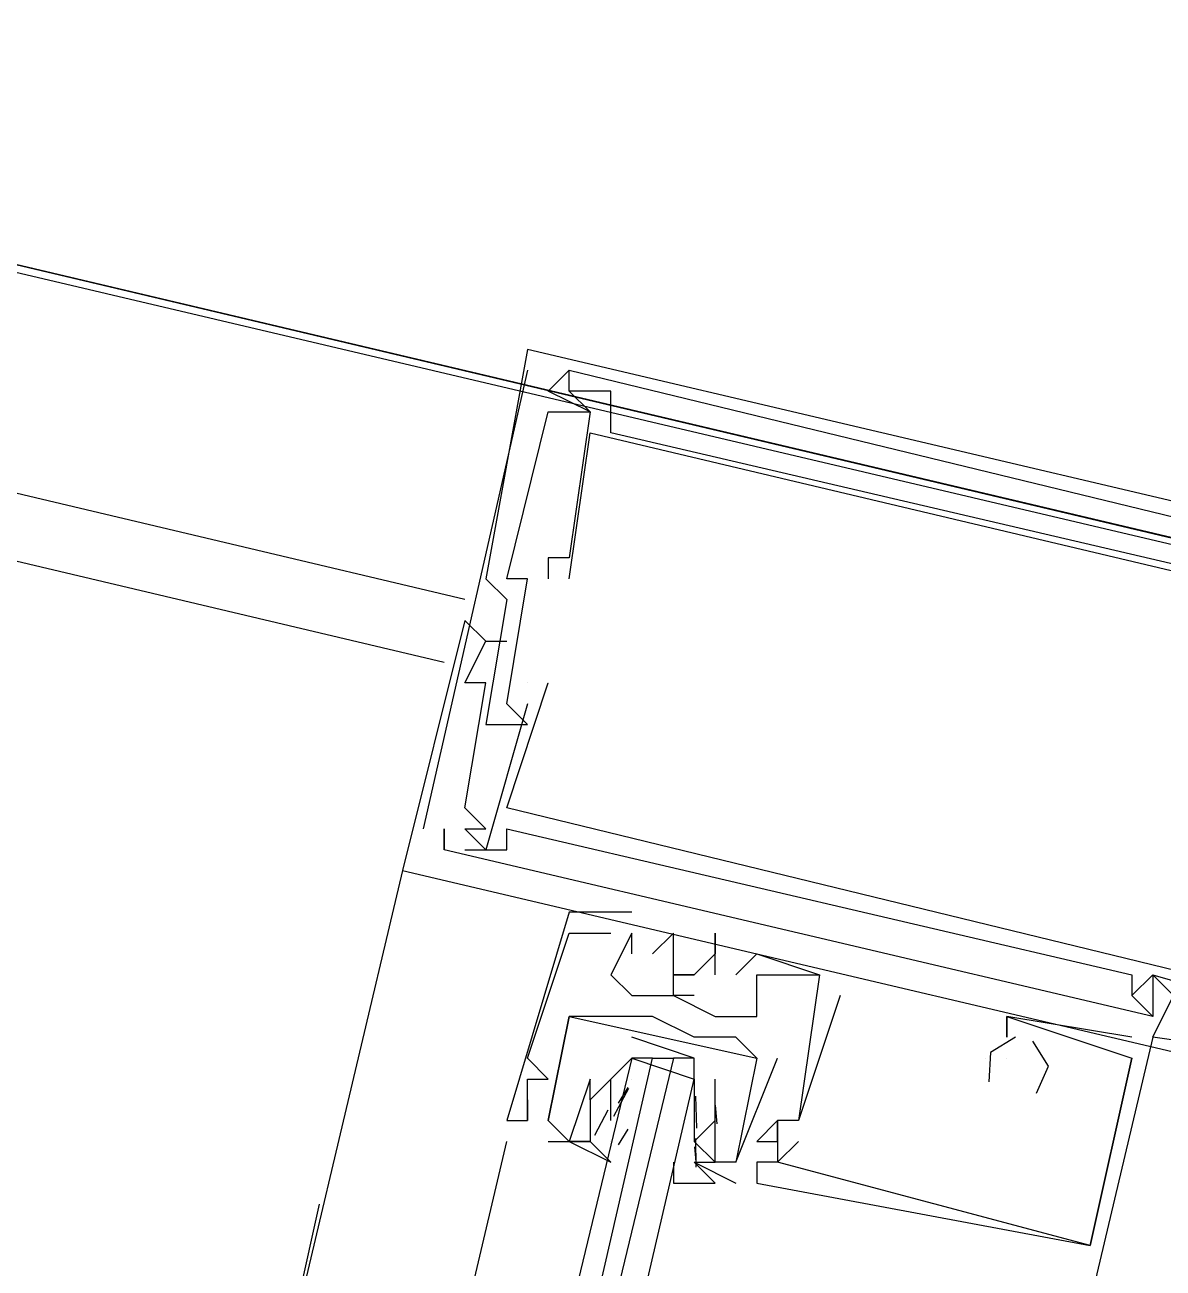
# Model space of a CAD drawing. Header units: feet. Extents: x -84 to 198, y -22 to 181.
# Drawn here: x 107.998 to 108.727, y 39.963 to 40.759 of the extents above; entities that cross this region are included whole.
import ezdxf

# ---------------------------------------------------------------- set-up
doc = ezdxf.new("R2010")
doc.units = ezdxf.units.FT
for name, color, linetype in [('A-AREA-UNIDAD', 30, 'CONTINUOUS'), ('A-LINEA', 7, 'CONTINUOUS'), ('A-MURO-CONCRETO', 8, 'CONTINUOUS')]:
    doc.layers.add(name, color=color, linetype=linetype)

msp = doc.modelspace()

# ---------------------------------------------------------------- linework, layer by layer
at = {"layer": 'A-AREA-UNIDAD'}
msp.add_lwpolyline([(119.008, 38.0089), (105.632, 41.1556), (105.36, 41.3689), (105.52, 41.9556), (104.56, 41.9556), (97.952, 43.5556), (97.952, 44.0356), (97.792, 43.2356), (97.568, 43.0756), (90.112, 44.8889), (90.08, 44.7289), (89.12, 44.7289), (83.328, 46.1333), (82.688, 46.1333), (82.592, 46.2933), (80.992, 46.6844)], dxfattribs=at)
at = {"layer": 'A-LINEA'}
for p, q in [((108.28, 40.3911), (80.8133, 46.8978)), ((80.8533, 46.8311), (108.2667, 40.3511)), ((108.32, 40.5511), (108.32, 40.5511)), ((108.32, 40.5511), (108.32, 40.5511)), ((108.32, 40.5511), (108.32, 40.5511)), ((108.32, 40.5378), (108.2533, 40.2444)), ((108.3467, 40.5378), (108.3467, 40.5378)), ((108.3467, 40.5378), (108.3467, 40.5378)), ((108.3467, 40.5378), (108.3467, 40.5378)), ((108.3467, 40.5378), (108.3467, 40.5378)), ((108.3467, 40.5378), (108.3467, 40.5378)), ((108.3467, 40.5378), (108.3467, 40.5378)), ((108.3333, 40.5244), (108.3333, 40.5244)), ((108.3333, 40.5244), (108.3333, 40.5244)), ((108.3333, 40.5244), (108.3333, 40.5244)), ((108.3333, 40.5244), (108.3333, 40.5244)), ((108.3333, 40.5244), (108.3333, 40.5244)), ((108.3333, 40.5244), (108.3333, 40.5244)), ((108.3467, 40.5244), (108.3467, 40.5244)), ((108.3467, 40.5244), (108.3467, 40.5244)), ((108.3467, 40.5244), (108.3467, 40.5244)), ((108.3467, 40.5244), (108.3467, 40.5244)), ((108.3467, 40.5244), (108.3467, 40.5244)), ((108.3467, 40.5244), (108.3467, 40.5244)), ((108.3733, 40.5244), (108.3733, 40.5244)), ((108.3733, 40.5244), (108.3733, 40.5244)), ((108.3733, 40.5244), (108.3733, 40.5244)), ((108.3333, 40.5111), (108.3333, 40.5111)), ((108.3333, 40.5111), (108.3333, 40.5111)), ((108.3333, 40.5111), (108.3333, 40.5111)), ((108.3467, 40.5111), (108.3467, 40.5111)), ((108.3467, 40.5111), (108.3467, 40.5111)), ((108.3467, 40.5111), (108.3467, 40.5111)), ((108.3467, 40.5111), (108.3467, 40.5111)), ((108.3467, 40.5111), (108.3467, 40.5111)), ((108.3467, 40.5111), (108.3467, 40.5111)), ((108.36, 40.5111), (108.36, 40.5111)), ((108.36, 40.5111), (108.36, 40.5111)), ((108.36, 40.5111), (108.36, 40.5111)), ((108.36, 40.5111), (108.36, 40.5111)), ((108.36, 40.5111), (108.36, 40.5111)), ((108.36, 40.5111), (108.36, 40.5111)), ((108.36, 40.4978), (108.36, 40.4978)), ((108.36, 40.4978), (108.36, 40.4978)), ((108.36, 40.4978), (108.36, 40.4978)), ((108.3733, 40.4978), (108.3733, 40.4978)), ((108.3733, 40.4978), (108.3733, 40.4978)), ((108.3733, 40.4978), (108.3733, 40.4978)), ((108.3333, 40.4178), (108.3333, 40.4178)), ((108.3333, 40.4178), (108.3333, 40.4178)), ((108.3333, 40.4178), (108.3333, 40.4178)), ((108.3467, 40.4178), (108.3467, 40.4178)), ((108.3467, 40.4178), (108.3467, 40.4178)), ((108.3467, 40.4178), (108.3467, 40.4178)), ((108.2933, 40.4044), (108.2933, 40.4044)), ((108.2933, 40.4044), (108.2933, 40.4044)), ((108.2933, 40.4044), (108.2933, 40.4044)), ((108.3067, 40.4044), (108.3067, 40.4044)), ((108.3067, 40.4044), (108.3067, 40.4044)), ((108.3067, 40.4044), (108.3067, 40.4044)), ((108.32, 40.4044), (108.32, 40.4044)), ((108.32, 40.4044), (108.32, 40.4044)), ((108.32, 40.4044), (108.32, 40.4044)), ((108.3333, 40.4044), (108.3333, 40.4044)), ((108.3333, 40.4044), (108.3333, 40.4044)), ((108.3333, 40.4044), (108.3333, 40.4044)), ((108.3467, 40.4044), (108.3467, 40.4044)), ((108.3467, 40.4044), (108.3467, 40.4044)), ((108.3467, 40.4044), (108.3467, 40.4044)), ((108.3067, 40.3911), (108.3067, 40.3911)), ((108.3067, 40.3911), (108.3067, 40.3911)), ((108.3067, 40.3911), (108.3067, 40.3911)), ((108.28, 40.3778), (108.28, 40.3778)), ((108.28, 40.3778), (108.28, 40.3778)), ((108.28, 40.3778), (108.28, 40.3778)), ((108.2933, 40.3644), (108.2933, 40.3644)), ((108.2933, 40.3644), (108.2933, 40.3644)), ((108.2933, 40.3644), (108.2933, 40.3644)), ((108.2933, 40.3644), (108.2933, 40.3644)), ((108.2933, 40.3644), (108.2933, 40.3644)), ((108.2933, 40.3644), (108.2933, 40.3644)), ((108.3067, 40.3644), (108.3067, 40.3644)), ((108.3067, 40.3644), (108.3067, 40.3644)), ((108.3067, 40.3644), (108.3067, 40.3644)), ((108.28, 40.3378), (108.28, 40.3378)), ((108.28, 40.3378), (108.28, 40.3378)), ((108.28, 40.3378), (108.28, 40.3378)), ((108.2933, 40.3378), (108.2933, 40.3378)), ((108.2933, 40.3378), (108.2933, 40.3378)), ((108.2933, 40.3378), (108.2933, 40.3378)), ((108.32, 40.3378), (108.32, 40.3378)), ((108.32, 40.3378), (108.32, 40.3378)), ((108.32, 40.3378), (108.32, 40.3378)), ((108.32, 40.3378), (108.32, 40.3378)), ((108.32, 40.3378), (108.32, 40.3378)), ((108.32, 40.3378), (108.32, 40.3378)), ((108.3333, 40.3378), (108.3333, 40.3378)), ((108.3333, 40.3378), (108.3333, 40.3378)), ((108.3333, 40.3378), (108.3333, 40.3378)), ((108.3067, 40.3244), (108.3067, 40.3244)), ((108.3067, 40.3244), (108.3067, 40.3244)), ((108.3067, 40.3244), (108.3067, 40.3244)), ((108.32, 40.3244), (108.32, 40.3244)), ((108.32, 40.3244), (108.32, 40.3244)), ((108.32, 40.3244), (108.32, 40.3244)), ((108.2933, 40.3111), (108.2933, 40.3111)), ((108.2933, 40.3111), (108.2933, 40.3111)), ((108.2933, 40.3111), (108.2933, 40.3111)), ((108.3067, 40.3111), (108.3067, 40.3111)), ((108.3067, 40.3111), (108.3067, 40.3111)), ((108.3067, 40.3111), (108.3067, 40.3111)), ((108.3067, 40.3111), (108.3067, 40.3111)), ((108.3067, 40.3111), (108.3067, 40.3111)), ((108.3067, 40.3111), (108.3067, 40.3111)), ((108.32, 40.3111), (108.32, 40.3111)), ((108.32, 40.3111), (108.32, 40.3111)), ((108.32, 40.3111), (108.32, 40.3111)), ((108.28, 40.2578), (108.28, 40.2578)), ((108.28, 40.2578), (108.28, 40.2578)), ((108.28, 40.2578), (108.28, 40.2578)), ((108.3067, 40.2578), (108.3067, 40.2578)), ((108.3067, 40.2578), (108.3067, 40.2578)), ((108.3067, 40.2578), (108.3067, 40.2578)), ((108.2667, 40.2444), (108.2667, 40.2311)), ((108.2667, 40.2444), (108.2667, 40.2444)), ((108.2667, 40.2311), (108.2667, 40.2444)), ((108.2667, 40.2444), (108.2667, 40.2444)), ((108.2667, 40.2444), (108.2667, 40.2311)), ((108.2667, 40.2444), (108.2667, 40.2444)), ((108.2667, 40.2311), (108.2667, 40.2444)), ((108.2667, 40.2444), (108.2667, 40.2444)), ((108.2667, 40.2444), (108.2667, 40.2311)), ((108.2667, 40.2444), (108.2667, 40.2444)), ((108.2667, 40.2311), (108.2667, 40.2444)), ((108.2667, 40.2444), (108.2667, 40.2444)), ((108.28, 40.2444), (108.28, 40.2444)), ((108.28, 40.2444), (108.28, 40.2444)), ((108.28, 40.2444), (108.28, 40.2444)), ((108.28, 40.2444), (108.28, 40.2444)), ((108.28, 40.2444), (108.28, 40.2444)), ((108.28, 40.2444), (108.28, 40.2444)), ((108.2933, 40.2444), (108.2933, 40.2444)), ((108.2933, 40.2444), (108.2933, 40.2444)), ((108.2933, 40.2444), (108.2933, 40.2444)), ((108.3067, 40.2444), (108.3067, 40.2444)), ((108.3067, 40.2444), (108.3067, 40.2444)), ((108.3067, 40.2444), (108.3067, 40.2444)), ((108.2667, 40.2311), (108.2667, 40.2311)), ((108.2667, 40.2311), (108.2667, 40.2311)), ((108.2667, 40.2311), (108.2667, 40.2311)), ((108.28, 40.2311), (108.28, 40.2311)), ((108.28, 40.2311), (108.28, 40.2311)), ((108.28, 40.2311), (108.28, 40.2311)), ((108.2933, 40.2311), (108.2933, 40.2311)), ((108.2933, 40.2311), (108.2933, 40.2311)), ((108.2933, 40.2311), (108.2933, 40.2311)), ((108.3067, 40.2311), (108.3067, 40.2311)), ((108.3067, 40.2311), (108.3067, 40.2311)), ((108.3067, 40.2311), (108.3067, 40.2311)), ((108.24, 40.2178), (106.7067, 33.7378)), ((108.24, 40.2178), (108.24, 40.2178)), ((108.24, 40.2178), (108.24, 40.2178)), ((108.24, 40.2178), (108.24, 40.2178)), ((108.3467, 40.1911), (108.3467, 40.1911)), ((108.3467, 40.1911), (108.3467, 40.1911)), ((108.3467, 40.1911), (108.3467, 40.1911)), ((108.3867, 40.1911), (108.3867, 40.1911)), ((108.3867, 40.1911), (108.3867, 40.1911)), ((108.3867, 40.1911), (108.3867, 40.1911)), ((108.3467, 40.1778), (108.3467, 40.1778)), ((108.3467, 40.1778), (108.3467, 40.1778)), ((108.3467, 40.1778), (108.3467, 40.1778)), ((108.3733, 40.1778), (108.3733, 40.1778)), ((108.3733, 40.1778), (108.3733, 40.1778)), ((108.3733, 40.1778), (108.3733, 40.1778)), ((108.3867, 40.1778), (108.3867, 40.1778)), ((108.3867, 40.1778), (108.3867, 40.1778)), ((108.3867, 40.1778), (108.3867, 40.1778)), ((108.3867, 40.1778), (108.3867, 40.1778)), ((108.3867, 40.1778), (108.3867, 40.1778)), ((108.3867, 40.1778), (108.3867, 40.1778)), ((108.4133, 40.1778), (108.4133, 40.1778)), ((108.4133, 40.1778), (108.4133, 40.1778)), ((108.4133, 40.1778), (108.4133, 40.1778)), ((108.44, 40.1778), (108.44, 40.1778)), ((108.44, 40.1778), (108.44, 40.1778)), ((108.44, 40.1778), (108.44, 40.1778)), ((108.3867, 40.1644), (108.3867, 40.1644)), ((108.3867, 40.1644), (108.3867, 40.1644)), ((108.3867, 40.1644), (108.3867, 40.1644)), ((108.4, 40.1644), (108.4, 40.1644)), ((108.4, 40.1644), (108.4, 40.1644)), ((108.4, 40.1644), (108.4, 40.1644)), ((108.44, 40.1644), (108.44, 40.1644)), ((108.44, 40.1644), (108.44, 40.1644)), ((108.44, 40.1644), (108.44, 40.1644)), ((108.4667, 40.1644), (108.4667, 40.1644)), ((108.4667, 40.1644), (108.4667, 40.1644)), ((108.4667, 40.1644), (108.4667, 40.1644)), ((108.3733, 40.1511), (108.3733, 40.1511)), ((108.3733, 40.1511), (108.3733, 40.1511)), ((108.3733, 40.1511), (108.3733, 40.1511)), ((108.4133, 40.1511), (108.4133, 40.1511)), ((108.4133, 40.1511), (108.4133, 40.1511)), ((108.4133, 40.1511), (108.4133, 40.1511)), ((108.4267, 40.1511), (108.4267, 40.1511)), ((108.4267, 40.1511), (108.4267, 40.1511)), ((108.4267, 40.1511), (108.4267, 40.1511)), ((108.44, 40.1511), (108.44, 40.1511)), ((108.44, 40.1511), (108.44, 40.1511)), ((108.44, 40.1511), (108.44, 40.1511)), ((108.4533, 40.1511), (108.4533, 40.1511)), ((108.4533, 40.1511), (108.4533, 40.1511)), ((108.4533, 40.1511), (108.4533, 40.1511)), ((108.4667, 40.1511), (108.4667, 40.1511)), ((108.4667, 40.1511), (108.4667, 40.1511)), ((108.4667, 40.1511), (108.4667, 40.1511)), ((108.5067, 40.1511), (108.5067, 40.1511)), ((108.5067, 40.1511), (108.5067, 40.1511)), ((108.5067, 40.1511), (108.5067, 40.1511)), ((108.5067, 40.1511), (108.5067, 40.1511)), ((108.5067, 40.1511), (108.5067, 40.1511)), ((108.5067, 40.1511), (108.5067, 40.1511)), ((108.7067, 40.1511), (108.7067, 40.1511)), ((108.7067, 40.1511), (108.7067, 40.1511)), ((108.7067, 40.1511), (108.7067, 40.1511)), ((108.72, 40.1511), (108.72, 40.1511)), ((108.72, 40.1511), (108.72, 40.1511)), ((108.72, 40.1511), (108.72, 40.1511)), ((108.72, 40.1511), (108.72, 40.1511)), ((108.72, 40.1511), (108.72, 40.1511)), ((108.72, 40.1511), (108.72, 40.1511)), ((108.3867, 40.1378), (108.3867, 40.1378)), ((108.3867, 40.1378), (108.3867, 40.1378)), ((108.3867, 40.1378), (108.3867, 40.1378)), ((108.4133, 40.1378), (108.4133, 40.1378)), ((108.4133, 40.1378), (108.4133, 40.1378)), ((108.4133, 40.1378), (108.4133, 40.1378)), ((108.52, 40.1378), (108.52, 40.1378)), ((108.52, 40.1378), (108.52, 40.1378)), ((108.52, 40.1378), (108.52, 40.1378)), ((108.7067, 40.1378), (108.7067, 40.1378)), ((108.7067, 40.1378), (108.7067, 40.1378)), ((108.7067, 40.1378), (108.7067, 40.1378)), ((108.7067, 40.1378), (108.7067, 40.1378)), ((108.7067, 40.1378), (108.7067, 40.1378)), ((108.7067, 40.1378), (108.7067, 40.1378)), ((108.72, 40.1378), (108.72, 40.1378)), ((108.72, 40.1378), (108.72, 40.1378)), ((108.72, 40.1378), (108.72, 40.1378)), ((108.72, 40.1378), (108.72, 40.1378)), ((108.72, 40.1378), (108.72, 40.1378)), ((108.72, 40.1378), (108.72, 40.1378)), ((108.72, 40.1378), (108.72, 40.1378)), ((108.72, 40.1378), (108.72, 40.1378)), ((108.72, 40.1378), (108.72, 40.1378)), ((108.3467, 40.1244), (108.3467, 40.1244)), ((108.3467, 40.1244), (108.3467, 40.1244)), ((108.3733, 40.1244), (108.3733, 40.1244)), ((108.3733, 40.1244), (108.3733, 40.1244)), ((108.3867, 40.1244), (108.3867, 40.1244)), ((108.3867, 40.1244), (108.3867, 40.1244)), ((108.4, 40.1244), (108.4, 40.1244)), ((108.4, 40.1244), (108.4, 40.1244)), ((108.44, 40.1244), (108.44, 40.1244)), ((108.44, 40.1244), (108.44, 40.1244)), ((108.44, 40.1244), (108.44, 40.1244)), ((108.4667, 40.1244), (108.4667, 40.1244)), ((108.4667, 40.1244), (108.4667, 40.1244)), ((108.4667, 40.1244), (108.4667, 40.1244)), ((108.6267, 40.1244), (108.6267, 40.1244)), ((108.6267, 40.1244), (108.6267, 40.1244)), ((108.6267, 40.1244), (108.6267, 40.1244)), ((108.6267, 40.1244), (108.6267, 40.1244)), ((108.6267, 40.1244), (108.6267, 40.1244)), ((108.6267, 40.1244), (108.6267, 40.1244)), ((108.72, 40.1244), (108.72, 40.1244)), ((108.72, 40.1244), (108.72, 40.1244)), ((108.72, 40.1244), (108.72, 40.1244)), ((108.72, 40.1244), (108.72, 40.1244)), ((108.72, 40.1244), (108.72, 40.1244)), ((108.72, 40.1244), (108.72, 40.1244)), ((108.4267, 40.0978), (108.3867, 40.1111)), ((108.4267, 40.1111), (108.4267, 40.1111)), ((108.4267, 40.1111), (108.4267, 40.1111)), ((108.4533, 40.1111), (108.4533, 40.1111)), ((108.4533, 40.1111), (108.4533, 40.1111)), ((108.6267, 40.1111), (108.6267, 40.1111)), ((108.6267, 40.1111), (108.6267, 40.1111)), ((108.6267, 40.1111), (108.6267, 40.1111)), ((108.6267, 40.1111), (108.6267, 40.1111)), ((108.6267, 40.1111), (108.6267, 40.1111)), ((108.6267, 40.1111), (108.6267, 40.1111)), ((108.7067, 40.1111), (108.7067, 40.1111)), ((108.7067, 40.1111), (108.7067, 40.1111)), ((108.7067, 40.1111), (108.7067, 40.1111)), ((108.72, 40.1111), (108.72, 40.1111)), ((108.72, 40.1111), (108.72, 40.1111)), ((108.72, 40.1111), (108.72, 40.1111)), ((108.32, 40.0978), (108.32, 40.0978)), ((108.32, 40.0978), (108.32, 40.0978)), ((108.32, 40.0978), (108.32, 40.0978)), ((108.4, 40.0978), (108.4133, 40.0978)), ((108.4533, 40.0311), (108.48, 40.0978)), ((108.4533, 40.0311), (108.48, 40.0978)), ((108.4667, 40.0978), (108.4667, 40.0978)), ((108.4667, 40.0978), (108.4667, 40.0978)), ((108.4667, 40.0978), (108.4667, 40.0978)), ((108.4667, 40.0978), (108.4667, 40.0978)), ((108.48, 40.0978), (108.48, 40.0978)), ((108.48, 40.0978), (108.48, 40.0978)), ((108.6133, 40.0978), (108.6133, 40.0978)), ((108.6133, 40.0978), (108.6133, 40.0978)), ((108.6133, 40.0978), (108.6133, 40.0978)), ((108.6133, 40.0978), (108.6133, 40.0978)), ((108.6133, 40.0978), (108.6133, 40.0978)), ((108.6133, 40.0978), (108.6133, 40.0978)), ((108.6267, 40.0978), (108.6267, 40.0978)), ((108.6267, 40.0978), (108.6267, 40.0978)), ((108.6267, 40.0978), (108.6267, 40.0978)), ((108.68, 39.9778), (108.7067, 40.0978)), ((108.68, 39.9778), (108.7067, 40.0978)), ((108.68, 39.9778), (108.7067, 40.0978)), ((108.7067, 40.0978), (108.7067, 40.0978)), ((108.7067, 40.0978), (108.7067, 40.0978)), ((108.7067, 40.0978), (108.7067, 40.0978)), ((108.7067, 40.0978), (108.7067, 40.0978)), ((108.7067, 40.0978), (108.7067, 40.0978)), ((108.7067, 40.0978), (108.7067, 40.0978)), ((108.32, 40.0844), (108.32, 40.0844)), ((108.32, 40.0844), (108.32, 40.0844)), ((108.32, 40.0844), (108.32, 40.0844)), ((108.3333, 40.0844), (108.3333, 40.0844)), ((108.3333, 40.0844), (108.3333, 40.0844)), ((108.3333, 40.0844), (108.3333, 40.0844)), ((108.36, 40.0844), (108.36, 40.0844)), ((108.36, 40.0844), (108.36, 40.0844)), ((108.3753, 40.0606), (108.3849, 40.0785)), ((108.3782, 40.0689), (108.3844, 40.079)), ((108.3867, 40.0844), (108.3867, 40.0844)), ((108.4267, 40.0844), (108.4267, 40.0844)), ((108.32, 40.0711), (108.32, 40.0711)), ((108.32, 40.0711), (108.32, 40.0711)), ((108.32, 40.0711), (108.32, 40.0711)), ((108.36, 40.0711), (108.36, 40.0711)), ((108.36, 40.0711), (108.36, 40.0711)), ((108.3733, 40.0711), (108.3733, 40.0711)), ((108.3733, 40.0578), (108.3733, 40.0711)), ((108.4267, 40.0711), (108.4267, 40.0711)), ((108.4275, 40.0734), (108.4281, 40.053)), ((108.44, 40.0711), (108.44, 40.0711)), ((108.44, 40.0711), (108.44, 40.0711)), ((108.44, 40.0711), (108.44, 40.0711)), ((108.44, 40.0711), (108.44, 40.0711)), ((108.363, 40.0485), (108.3715, 40.0647)), ((108.4401, 40.0676), (108.4412, 40.0557)), ((108.3067, 40.0578), (108.3067, 40.0578)), ((108.3067, 40.0578), (108.3067, 40.0578)), ((108.3067, 40.0578), (108.3067, 40.0578)), ((108.32, 40.0578), (108.32, 40.0578)), ((108.32, 40.0578), (108.32, 40.0578)), ((108.32, 40.0578), (108.32, 40.0578)), ((108.32, 40.0578), (108.32, 40.0578)), ((108.32, 40.0578), (108.32, 40.0578)), ((108.32, 40.0578), (108.32, 40.0578)), ((108.3333, 40.0578), (108.3333, 40.0578)), ((108.3333, 40.0578), (108.3333, 40.0578)), ((108.3333, 40.0578), (108.3333, 40.0578)), ((108.3333, 40.0578), (108.3333, 40.0578)), ((108.3733, 40.0578), (108.3733, 40.0578)), ((108.3733, 40.0578), (108.3733, 40.0578)), ((108.4267, 40.0578), (108.4267, 40.0444)), ((108.4267, 40.0578), (108.4267, 40.0578)), ((108.44, 40.0578), (108.44, 40.0578)), ((108.44, 40.0578), (108.44, 40.0578)), ((108.44, 40.0578), (108.44, 40.0578)), ((108.44, 40.0578), (108.44, 40.0578)), ((108.48, 40.0578), (108.48, 40.0578)), ((108.48, 40.0578), (108.48, 40.0578)), ((108.48, 40.0578), (108.48, 40.0578)), ((108.48, 40.0578), (108.48, 40.0578)), ((108.48, 40.0578), (108.48, 40.0578)), ((108.48, 40.0578), (108.48, 40.0578)), ((108.4933, 40.0578), (108.4933, 40.0578)), ((108.4933, 40.0578), (108.4933, 40.0578)), ((108.4933, 40.0578), (108.4933, 40.0578)), ((108.4933, 40.0578), (108.4933, 40.0578)), ((108.4933, 40.0578), (108.4933, 40.0578)), ((108.4933, 40.0578), (108.4933, 40.0578)), ((108.3782, 40.0422), (108.3844, 40.0524)), ((108.4274, 40.0463), (108.4277, 40.028)), ((108.0533, 38.9644), (108.3067, 40.0444)), ((108.3333, 40.0444), (108.36, 40.0444)), ((108.3333, 40.0444), (108.3333, 40.0444)), ((108.3333, 40.0444), (108.36, 40.0444)), ((108.3333, 40.0444), (108.3333, 40.0444)), ((108.3467, 40.0444), (108.3467, 40.0444)), ((108.3467, 40.0444), (108.3467, 40.0444)), ((108.36, 40.0444), (108.36, 40.0444)), ((108.36, 40.0444), (108.36, 40.0444)), ((108.3733, 40.0444), (108.3733, 40.0444)), ((108.4267, 40.0444), (108.4267, 40.0444)), ((108.4267, 40.0444), (108.4267, 40.0444)), ((108.4268, 40.0409), (108.4278, 40.0291)), ((108.4667, 40.0444), (108.4667, 40.0444)), ((108.4667, 40.0444), (108.4667, 40.0444)), ((108.4667, 40.0444), (108.4667, 40.0444)), ((108.48, 40.0444), (108.48, 40.0444)), ((108.48, 40.0444), (108.48, 40.0444)), ((108.48, 40.0444), (108.48, 40.0444)), ((108.48, 40.0444), (108.48, 40.0444)), ((108.48, 40.0444), (108.48, 40.0444)), ((108.48, 40.0444), (108.48, 40.0444)), ((108.4933, 40.0444), (108.4933, 40.0444)), ((108.4933, 40.0444), (108.4933, 40.0444)), ((108.4933, 40.0444), (108.4933, 40.0444)), ((108.4267, 40.0311), (108.4533, 40.0178)), ((108.4267, 40.0311), (108.4267, 40.0311)), ((108.4267, 40.0311), (108.4533, 40.0178)), ((108.4267, 40.0311), (108.4267, 40.0311)), ((108.44, 40.0311), (108.44, 40.0311)), ((108.44, 40.0311), (108.44, 40.0311)), ((108.4533, 40.0311), (108.4533, 40.0311)), ((108.4533, 40.0311), (108.4533, 40.0311)), ((108.4533, 40.0311), (108.4533, 40.0311)), ((108.4533, 40.0311), (108.4533, 40.0311)), ((108.4667, 40.0311), (108.4667, 40.0311)), ((108.4667, 40.0311), (108.4667, 40.0311)), ((108.4667, 40.0311), (108.4667, 40.0311)), ((108.48, 40.0311), (108.48, 40.0311)), ((108.48, 40.0311), (108.48, 40.0311)), ((108.48, 40.0311), (108.48, 40.0311)), ((108.48, 40.0311), (108.48, 40.0311)), ((108.48, 40.0311), (108.48, 40.0311)), ((108.48, 40.0311), (108.48, 40.0311)), ((108.4533, 40.0178), (108.4533, 40.0178)), ((108.4533, 40.0178), (108.4533, 40.0178)), ((108.4667, 40.0178), (108.4667, 40.0178)), ((108.4667, 40.0178), (108.4667, 40.0178)), ((108.4667, 40.0178), (108.4667, 40.0178)), ((108.1867, 40.0044), (108.08, 39.5244)), ((108.68, 39.9778), (108.68, 39.9778)), ((108.68, 39.9778), (108.68, 39.9778)), ((108.68, 39.9778), (108.68, 39.9778)), ((108.68, 39.9778), (108.68, 39.9778)), ((108.68, 39.9778), (108.68, 39.9778)), ((108.68, 39.9778), (108.68, 39.9778))]:
    msp.add_line(p, q, dxfattribs=at)
for points in [[(106.04, 44.1511), (105.3467, 41.2311), (119.16, 37.9644), (119.84, 40.8844), (106.04, 44.1511)], [(108.9867, 40.3911), (109, 40.3911), (108.32, 40.5511), (108.2933, 40.4044), (108.3067, 40.3911), (108.2933, 40.3111), (108.3067, 40.3111), (108.32, 40.3111)], [(108.9867, 40.3911), (109, 40.3911), (108.32, 40.5511), (108.2933, 40.4044), (108.3067, 40.3911), (108.2933, 40.3111), (108.3067, 40.3111), (108.32, 40.3111)], [(108.9867, 40.3911), (109, 40.3911), (108.32, 40.5511), (108.2933, 40.4044), (108.3067, 40.3911), (108.2933, 40.3111), (108.3067, 40.3111), (108.32, 40.3111)], [(108.88, 40.4044), (108.8667, 40.3778), (108.7733, 40.4044), (108.7733, 40.4178), (108.7867, 40.4178), (108.7733, 40.4178), (108.7733, 40.4044), (108.3733, 40.4978), (108.3733, 40.5244), (108.3467, 40.5244), (108.3467, 40.5378), (108.3333, 40.5244)], [(108.36, 40.5111), (108.3333, 40.5244), (108.3467, 40.5378), (108.7867, 40.4311), (108.7867, 40.4178)], [(108.88, 40.4044), (108.8667, 40.3778), (108.7733, 40.4044), (108.7733, 40.4178), (108.7867, 40.4178), (108.7733, 40.4178), (108.7733, 40.4044), (108.3733, 40.4978), (108.3733, 40.5244), (108.3467, 40.5244), (108.3467, 40.5378), (108.3333, 40.5244)], [(108.36, 40.5111), (108.3333, 40.5244), (108.3467, 40.5378), (108.7867, 40.4311), (108.7867, 40.4178)], [(108.88, 40.4044), (108.8667, 40.3778), (108.7733, 40.4044), (108.7733, 40.4178), (108.7867, 40.4178), (108.7733, 40.4178), (108.7733, 40.4044), (108.3733, 40.4978), (108.3733, 40.5244), (108.3467, 40.5244), (108.3467, 40.5378), (108.3333, 40.5244)], [(108.36, 40.5111), (108.3333, 40.5244), (108.3467, 40.5378), (108.7867, 40.4311), (108.7867, 40.4178)], [(108.3467, 40.5244), (108.36, 40.5111), (108.3467, 40.4178), (108.3333, 40.4178), (108.3333, 40.4044)], [(108.3467, 40.5244), (108.36, 40.5111), (108.3467, 40.4178), (108.3333, 40.4178), (108.3333, 40.4044)], [(108.3467, 40.5244), (108.36, 40.5111), (108.3467, 40.4178), (108.3333, 40.4178), (108.3333, 40.4044)], [(108.32, 40.3111), (108.3067, 40.3244), (108.32, 40.4044), (108.3067, 40.4044), (108.3333, 40.5111), (108.3467, 40.5111), (108.36, 40.5111)], [(108.32, 40.3111), (108.3067, 40.3244), (108.32, 40.4044), (108.3067, 40.4044), (108.3333, 40.5111), (108.3467, 40.5111), (108.36, 40.5111)], [(108.32, 40.3111), (108.3067, 40.3244), (108.32, 40.4044), (108.3067, 40.4044), (108.3333, 40.5111), (108.3467, 40.5111), (108.36, 40.5111)], [(108.3467, 40.4044), (108.36, 40.4978), (108.8667, 40.3778), (108.84, 40.2844), (108.84, 40.2844), (108.8533, 40.2978), (108.8667, 40.3778)], [(108.3467, 40.4044), (108.36, 40.4978), (108.8667, 40.3778), (108.84, 40.2844), (108.84, 40.2844), (108.8533, 40.2978), (108.8667, 40.3778)], [(108.3467, 40.4044), (108.36, 40.4978), (108.8667, 40.3778), (108.84, 40.2844), (108.84, 40.2844), (108.8533, 40.2978), (108.8667, 40.3778)], [(108.2933, 40.3644), (108.28, 40.3778), (108.24, 40.2178), (108.92, 40.0578), (108.92, 40.0711), (108.9067, 40.0711)], [(108.2933, 40.3644), (108.28, 40.3778), (108.24, 40.2178), (108.92, 40.0578), (108.92, 40.0711), (108.9067, 40.0711)], [(108.2933, 40.3644), (108.28, 40.3778), (108.24, 40.2178), (108.92, 40.0578), (108.92, 40.0711), (108.9067, 40.0711)], [(108.28, 40.2444), (108.2933, 40.2444), (108.28, 40.2578), (108.2933, 40.3378), (108.28, 40.3378), (108.2933, 40.3644), (108.3067, 40.3644)], [(108.28, 40.2444), (108.2933, 40.2444), (108.28, 40.2578), (108.2933, 40.3378), (108.28, 40.3378), (108.2933, 40.3644), (108.3067, 40.3644)], [(108.28, 40.2444), (108.2933, 40.2444), (108.28, 40.2578), (108.2933, 40.3378), (108.28, 40.3378), (108.2933, 40.3644), (108.3067, 40.3644)], [(108.84, 40.2178), (108.8267, 40.2178), (108.8267, 40.2178), (108.8, 40.1378), (108.3067, 40.2578), (108.3333, 40.3378)], [(108.84, 40.2178), (108.8267, 40.2178), (108.8267, 40.2178), (108.8, 40.1378), (108.3067, 40.2578), (108.3333, 40.3378)], [(108.84, 40.2178), (108.8267, 40.2178), (108.8267, 40.2178), (108.8, 40.1378), (108.3067, 40.2578), (108.3333, 40.3378)], [(108.32, 40.3244), (108.2933, 40.2311), (108.28, 40.2444)], [(108.32, 40.3244), (108.2933, 40.2311), (108.28, 40.2444)], [(108.32, 40.3244), (108.2933, 40.2311), (108.28, 40.2444)], [(108.28, 40.2311), (108.3067, 40.2311), (108.3067, 40.2444), (108.7067, 40.1511), (108.7067, 40.1378), (108.72, 40.1244)], [(108.28, 40.2311), (108.3067, 40.2311), (108.3067, 40.2444), (108.7067, 40.1511), (108.7067, 40.1378), (108.72, 40.1244)], [(108.28, 40.2311), (108.3067, 40.2311), (108.3067, 40.2444), (108.7067, 40.1511), (108.7067, 40.1378), (108.72, 40.1244)], [(108.84, 40.1378), (108.8267, 40.1511), (108.8133, 40.0978), (108.72, 40.1111), (108.7333, 40.1378), (108.72, 40.1511), (108.72, 40.1378), (108.72, 40.1244), (108.2667, 40.2311)], [(108.84, 40.1378), (108.8267, 40.1511), (108.8133, 40.0978), (108.72, 40.1111), (108.7333, 40.1378), (108.72, 40.1511), (108.72, 40.1378), (108.72, 40.1244), (108.2667, 40.2311)], [(108.84, 40.1378), (108.8267, 40.1511), (108.8133, 40.0978), (108.72, 40.1111), (108.7333, 40.1378), (108.72, 40.1511), (108.72, 40.1378), (108.72, 40.1244), (108.2667, 40.2311)], [(108.3867, 40.1911), (108.3467, 40.1911), (108.3467, 40.1911), (108.3067, 40.0578), (108.32, 40.0578), (108.32, 40.0711), (108.32, 40.0578), (108.32, 40.0844), (108.3333, 40.0844), (108.32, 40.0978), (108.3467, 40.1778), (108.3733, 40.1778)], [(108.3867, 40.1911), (108.3467, 40.1911), (108.3467, 40.1911), (108.3067, 40.0578), (108.32, 40.0578), (108.32, 40.0711), (108.32, 40.0578), (108.32, 40.0844), (108.3333, 40.0844), (108.32, 40.0978), (108.3467, 40.1778), (108.3733, 40.1778)], [(108.3867, 40.1911), (108.3467, 40.1911), (108.3467, 40.1911), (108.3067, 40.0578), (108.32, 40.0578), (108.32, 40.0711), (108.32, 40.0578), (108.32, 40.0844), (108.3333, 40.0844), (108.32, 40.0978), (108.3467, 40.1778), (108.3733, 40.1778)], [(108.3867, 40.1778), (108.3733, 40.1511), (108.3867, 40.1378), (108.4133, 40.1378), (108.44, 40.1244), (108.4667, 40.1244), (108.4667, 40.1511), (108.5067, 40.1511), (108.4933, 40.0578), (108.48, 40.0578), (108.4667, 40.0444), (108.48, 40.0444), (108.48, 40.0578), (108.48, 40.0444), (108.48, 40.0311), (108.4667, 40.0311), (108.4667, 40.0178), (108.68, 39.9778)], [(108.3867, 40.1778), (108.3733, 40.1511), (108.3867, 40.1378), (108.4133, 40.1378), (108.44, 40.1244), (108.4667, 40.1244), (108.4667, 40.1511), (108.5067, 40.1511), (108.4933, 40.0578), (108.48, 40.0578), (108.4667, 40.0444), (108.48, 40.0444), (108.48, 40.0578), (108.48, 40.0444), (108.48, 40.0311), (108.4667, 40.0311), (108.4667, 40.0178), (108.68, 39.9778)], [(108.3867, 40.1778), (108.3733, 40.1511), (108.3867, 40.1378), (108.4133, 40.1378), (108.44, 40.1244), (108.4667, 40.1244), (108.4667, 40.1511), (108.5067, 40.1511), (108.4933, 40.0578), (108.48, 40.0578), (108.4667, 40.0444), (108.48, 40.0444), (108.48, 40.0578), (108.48, 40.0444), (108.48, 40.0311), (108.4667, 40.0311), (108.4667, 40.0178), (108.68, 39.9778)], [(108.3867, 40.1644), (108.3867, 40.1778), (108.3867, 40.1778)], [(108.3867, 40.1644), (108.3867, 40.1778), (108.3867, 40.1778)], [(108.3867, 40.1644), (108.3867, 40.1778), (108.3867, 40.1778)], [(108.4133, 40.1511), (108.4133, 40.1778), (108.4, 40.1644), (108.4, 40.1644)], [(108.4133, 40.1511), (108.4133, 40.1778), (108.4, 40.1644), (108.4, 40.1644)], [(108.4133, 40.1511), (108.4133, 40.1778), (108.4, 40.1644), (108.4, 40.1644)], [(108.44, 40.1511), (108.44, 40.1778), (108.44, 40.1644), (108.4267, 40.1511), (108.4267, 40.1511)], [(108.44, 40.1511), (108.44, 40.1778), (108.44, 40.1644), (108.4267, 40.1511), (108.4267, 40.1511)], [(108.44, 40.1511), (108.44, 40.1778), (108.44, 40.1644), (108.4267, 40.1511), (108.4267, 40.1511)], [(108.4533, 40.1511), (108.4533, 40.1511), (108.4667, 40.1644), (108.4667, 40.1644), (108.5067, 40.1511), (108.5067, 40.1511)], [(108.4533, 40.1511), (108.4533, 40.1511), (108.4667, 40.1644), (108.4667, 40.1644), (108.5067, 40.1511), (108.5067, 40.1511)], [(108.4533, 40.1511), (108.4533, 40.1511), (108.4667, 40.1644), (108.4667, 40.1644), (108.5067, 40.1511), (108.5067, 40.1511)], [(108.4267, 40.1378), (108.4133, 40.1378), (108.4133, 40.1511), (108.4267, 40.1511), (108.4133, 40.1511), (108.4267, 40.1511), (108.4133, 40.1511), (108.4267, 40.1511)], [(108.4267, 40.1378), (108.4133, 40.1378), (108.4133, 40.1511), (108.4267, 40.1511), (108.4133, 40.1511), (108.4267, 40.1511), (108.4133, 40.1511), (108.4267, 40.1511)], [(108.4267, 40.1378), (108.4133, 40.1378), (108.4133, 40.1511), (108.4267, 40.1511), (108.4133, 40.1511), (108.4267, 40.1511), (108.4133, 40.1511), (108.4267, 40.1511)], [(108.7067, 40.1378), (108.72, 40.1511), (108.8133, 40.1244)], [(108.7067, 40.1378), (108.72, 40.1511), (108.8133, 40.1244)], [(108.7067, 40.1378), (108.72, 40.1511), (108.8133, 40.1244)], [(108.52, 40.1378), (108.4933, 40.0578), (108.4933, 40.0578)], [(108.52, 40.1378), (108.4933, 40.0578), (108.4933, 40.0578)], [(108.52, 40.1378), (108.4933, 40.0578), (108.4933, 40.0578)], [(108.4667, 40.0978), (108.4533, 40.1111), (108.4267, 40.1111), (108.4, 40.1244), (108.3867, 40.1244), (108.3733, 40.1244), (108.3467, 40.1244), (108.3333, 40.0578)], [(108.36, 40.0711), (108.36, 40.0844), (108.3467, 40.0444), (108.3333, 40.0578), (108.3467, 40.1244)], [(108.4667, 40.0978), (108.4533, 40.1111), (108.4267, 40.1111), (108.4, 40.1244), (108.3867, 40.1244), (108.3733, 40.1244), (108.3467, 40.1244), (108.3333, 40.0578)], [(108.36, 40.0711), (108.36, 40.0844), (108.3467, 40.0444), (108.3333, 40.0578), (108.3467, 40.1244)], [(108.3467, 40.1244), (108.4667, 40.0978), (108.4533, 40.0311), (108.44, 40.0311), (108.44, 40.0578)], [(108.3467, 40.1244), (108.4667, 40.0978), (108.4533, 40.0311), (108.44, 40.0311), (108.44, 40.0578)], [(108.6267, 40.1111), (108.6267, 40.1244), (108.7067, 40.0978), (108.68, 39.9778), (108.48, 40.0311), (108.4933, 40.0444)], [(108.6267, 40.1111), (108.6267, 40.1244), (108.7067, 40.0978), (108.68, 39.9778), (108.48, 40.0311), (108.4933, 40.0444)], [(108.6267, 40.1111), (108.6267, 40.1244), (108.7067, 40.0978), (108.68, 39.9778), (108.48, 40.0311), (108.4933, 40.0444)], [(108.7067, 40.1111), (108.6267, 40.1244), (108.6267, 40.1111)], [(108.7067, 40.1111), (108.6267, 40.1244), (108.6267, 40.1111)], [(108.7067, 40.1111), (108.6267, 40.1244), (108.6267, 40.1111)], [(108.72, 40.1111), (108.4267, 38.8711), (108, 37.0711)], [(108.6323, 40.1111), (108.6162, 40.1014), (108.6152, 40.0826)], [(108.6323, 40.1111), (108.6162, 40.1014), (108.6152, 40.0826)], [(108.6323, 40.1111), (108.6162, 40.1014), (108.6152, 40.0826)], [(108.6457, 40.0754), (108.6533, 40.0926), (108.6432, 40.1085)], [(108.6457, 40.0754), (108.6533, 40.0926), (108.6432, 40.1085)], [(108.6457, 40.0754), (108.6533, 40.0926), (108.6432, 40.1085)], [(108.16, 38.9378), (108.4267, 40.0844), (108.4267, 40.0978), (108.4133, 40.0978), (108.1333, 38.9378), (108.4, 40.0978), (108.3867, 40.0978), (108.1067, 38.9378)], [(108.3867, 40.0978), (108.3733, 40.0844), (108.36, 40.0711), (108.36, 40.0578), (108.36, 40.0444), (108.3467, 40.0444), (108.3733, 40.0311), (108.36, 40.0444)], [(108.3733, 40.0711), (108.3733, 40.0844), (108.3867, 40.0978), (108.4267, 40.0844), (108.4267, 40.0711), (108.4267, 40.0578)], [(108.6267, 40.0978), (108.6267, 40.0978), (108.6267, 40.0978)], [(108.6267, 40.0978), (108.6267, 40.0978), (108.6267, 40.0978)], [(108.6267, 40.0978), (108.6267, 40.0978), (108.6267, 40.0978)], [(108.4133, 40.0311), (108.4133, 40.0178), (108.44, 40.0178), (108.4267, 40.0311), (108.44, 40.0311), (108.4267, 40.0444), (108.44, 40.0578), (108.44, 40.0711), (108.44, 40.0844)], [(108.44, 40.0578), (108.4267, 40.0444), (108.4267, 40.0444)], [(108.44, 40.0578), (108.4267, 40.0444), (108.4267, 40.0444)]]:
    msp.add_lwpolyline(points, dxfattribs=at)
at = {"layer": 'A-MURO-CONCRETO'}
msp.add_lwpolyline([(106.8133, 40.8844), (119.84, 40.8844), (119.16, 37.9644), (106.8133, 40.8844), (106.8133, 40.8844)], dxfattribs=at)

doc.saveas('drawing.dxf')
